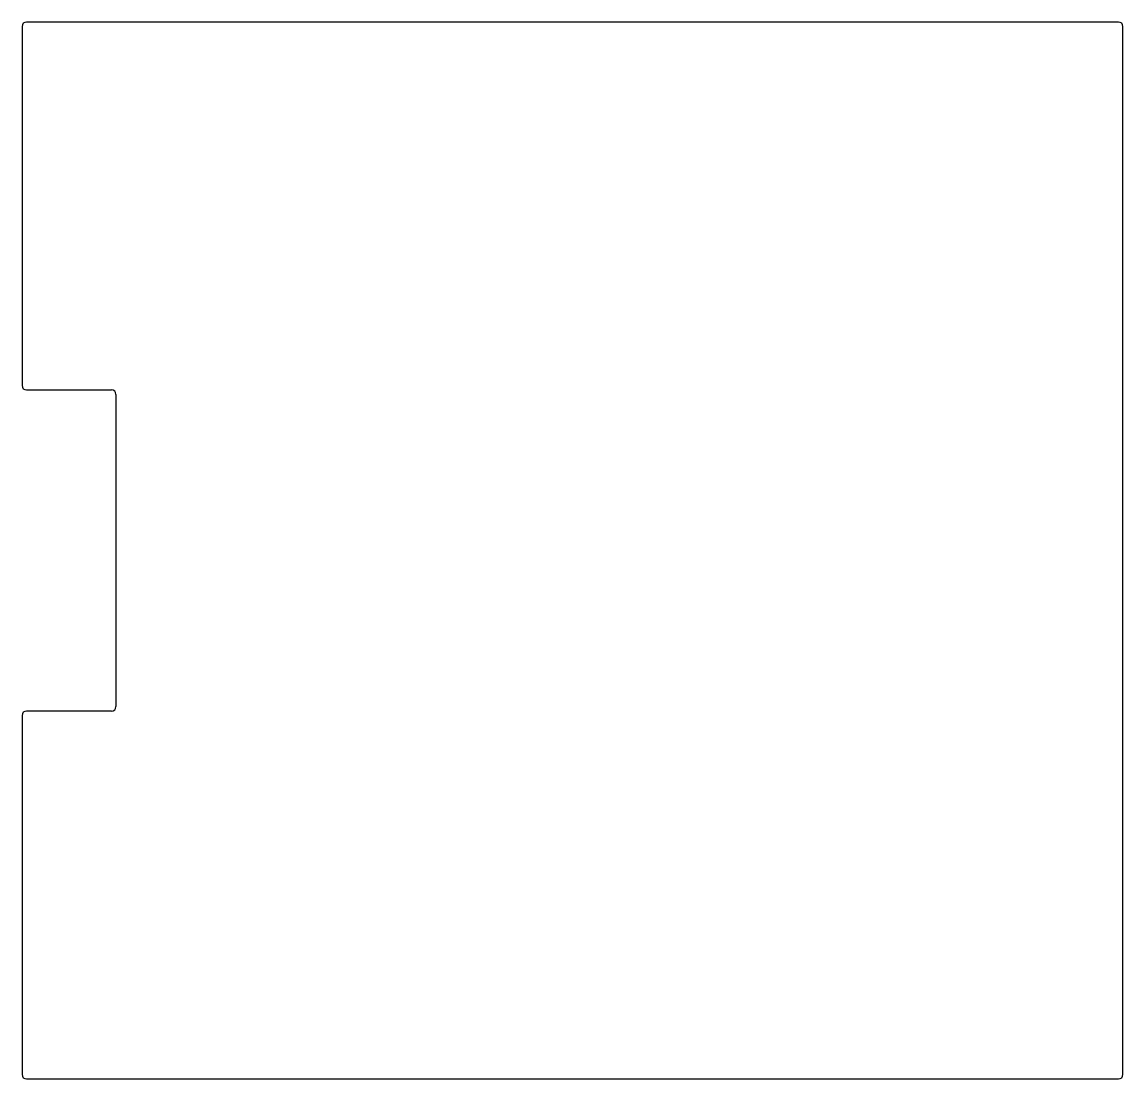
# Model space of a CAD drawing. Header units: millimetres. Extents: x -504 to 0, y -484 to 0.
import ezdxf

# ---------------------------------------------------------------- set-up
doc = ezdxf.new("R2010")
doc.units = ezdxf.units.MM

msp = doc.modelspace()

# ---------------------------------------------------------------- linework, layer by layer
at = {"color": 7, "linetype": 'Continuous', "lineweight": 25}
for p, q in [((-2, 0), (-502, 0)), ((-504, -2), (-504, -166.5)), ((0, -482), (0, -2)), ((-502, -168.5), (-463, -168.5)), ((-461, -170.5), (-461, -313.5)), ((-504, -317.5), (-504, -482)), ((-463, -315.5), (-502, -315.5)), ((-502, -484), (-2, -484))]:
    msp.add_line(p, q, dxfattribs=at)
for centre, start, end in [((-502, -2), 90, 180), ((-2, -2), 0, 90), ((-502, -166.5), 180, 270), ((-463, -170.5), 0, 90), ((-502, -317.5), 90, 180), ((-463, -313.5), 270, 0), ((-502, -482), 180, 270), ((-2, -482), 270, 0)]:
    msp.add_arc(centre, 2, start, end, dxfattribs=at)

doc.saveas('drawing.dxf')
